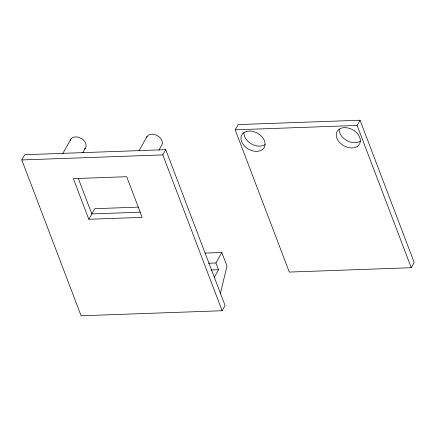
<?xml version="1.0" encoding="UTF-8"?>
<svg xmlns="http://www.w3.org/2000/svg" width="436" height="436" viewBox="0 0 436 436"><rect width="100%" height="100%" fill="white"/><g stroke="black" fill="none" stroke-linecap="round" stroke-linejoin="round"><path stroke-width="0.65" d="M220.3 293.853L226.976 266.042L221.82 252.499L204.871 253.103M21.8 159.947L24.738 154.715L165.756 149.668L225.063 305.5L222.126 310.737L81.107 315.778L21.8 159.947L162.813 154.905L165.756 149.668M62.751 153.597L70.915 139.051M82.731 152.9L85.342 148.245M88.808 219.27L73.341 178.624L126.696 176.716L142.163 217.362L88.808 219.27L94.743 208.691L138.648 207.122M138.98 150.872L147.139 136.326M158.955 150.175L161.565 145.52A8.567 6.109 29.3 0 0 156.949 135.383A8.567 6.109 29.3 0 0 146.463 137.771M235.168 129.819L238.105 124.582L360.065 120.222L414.2 262.477L411.262 267.715L289.302 272.075L235.168 129.819L357.122 125.454L360.065 120.222M214.278 277.307L218.523 269.742L215.945 262.968L221.82 252.499M360.3 141.144L357.929 142.261A12.851 9.167 29.3 0 1 345.187 139.558A12.851 9.167 29.3 0 1 339.192 129.04M140.436 212.19L91.805 213.929L78.273 178.362M208.484 263.235L215.945 262.968M211.062 270.009L218.523 269.742M357.122 125.454L411.262 267.715M162.813 154.905L222.126 310.737M70.24 140.501A8.567 6.109 29.3 0 1 81.696 138.67A8.567 6.109 29.3 0 1 84.17 149.379M265.023 144.556A12.851 9.167 29.3 0 1 256.728 145.88L253.589 144.965A12.851 9.167 29.3 0 1 244.52 136.37L243.909 133.727A12.851 9.167 29.3 0 1 243.909 132.451M246.324 131.487L243.953 132.599A12.851 9.167 29.3 0 0 240.972 138.959L241.582 141.602A12.851 9.167 29.3 0 0 250.645 150.202L253.79 151.118A12.851 9.167 29.3 0 0 264.859 142.114A12.851 9.167 29.3 0 0 249.147 131.034L246.324 131.487M357.362 146.382L354.991 147.499A12.851 9.167 29.3 0 1 337.464 139.52A12.851 9.167 29.3 0 1 344.429 127.628L347.519 127.868L350.664 128.784A12.851 9.167 29.3 0 1 358.338 134.762L359.733 137.378A12.851 9.167 29.3 0 1 357.362 146.382"/></g></svg>
